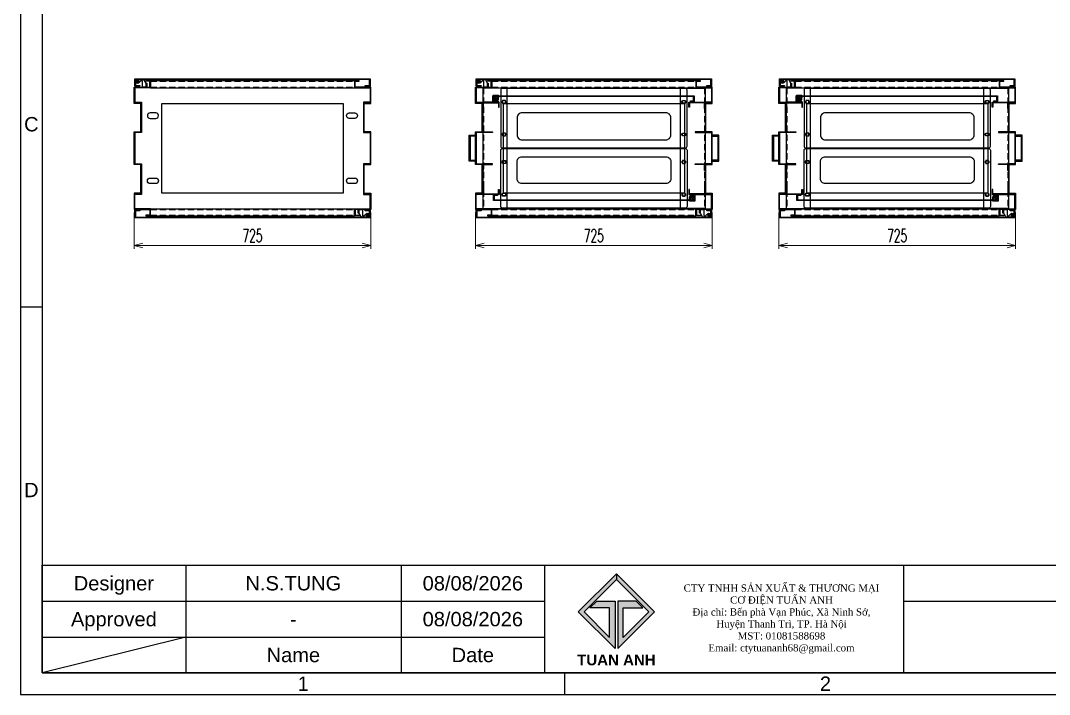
# Model space of a CAD drawing. Header units: millimetres. Extents: x -33730 to 17150, y -76829 to -27437.
# Drawn here: x -7064 to -3911, y -76829 to -74763 of the extents above; entities that cross this region are included whole.
import ezdxf
from ezdxf.enums import TextEntityAlignment as Align

# ---------------------------------------------------------------- set-up
doc = ezdxf.new("R2010")
doc.units = ezdxf.units.MM
doc.header["$LTSCALE"] = 3
doc.linetypes.add('ACAD_ISO04W100', pattern=[30, 24, -3, 0, -3])
doc.linetypes.add('HIDDEN', pattern=[9.525, 6.35, -3.175])
for name, color, linetype in [('@.TEXT', 7, 'Continuous'), ('@.VISIBLE', 7, 'Continuous'), ('centerline', 6, 'ACAD_ISO04W100'), ('EQUIPMENT', 4, 'Continuous'), ('equipments', 2, 'Continuous'), ('S-DIM', 7, 'Continuous')]:
    doc.layers.add(name, color=color, linetype=linetype)
doc.styles.add('Ann_w01', font='romans.shx', dxfattribs={"width": 0.6, "bigfont": 'chineset.shx'})
doc.styles.add('Arial', font='arial.ttf')
doc.dimstyles.new('Dim 01_SC20', dxfattribs={"dimscale": 20, "dimtxt": 2, "dimasz": 1.3, "dimexe": 0.5, "dimexo": 0.5, "dimgap": 0.5, "dimtad": 1, "dimdec": 1, "dimzin": 12, "dimdsep": 46, "dimtxsty": 'Ann_w01', "dimblk": 'OPEN30', "dimcen": 1.5, "dimclrd": 6, "dimclre": 6, "dimclrt": 3, "dimadec": 1, "dimazin": 3, "dimtm": 1e-09, "dimtfac": 1, "dimtdec": 1, "dimtix": 1, "dimtmove": 0, "dimatfit": 3, "dimldrblk": 'OPEN30', "dimfxl": 1, "dimtolj": 1, "dimlwd": 0, "dimlwe": 0, "dimarcsym": 0})

# ---------------------------------------------------------------- blocks, each defined once
blk = doc.blocks.new('_Open30')
at = {"color": 0, "linetype": 'ByBlock', "lineweight": -2}
for p, q in [((-1, 0.27), (0, 0)), ((0, 0), (-1, -0.27)), ((0, 0), (-1, 0))]:
    blk.add_line(p, q, dxfattribs=at)
blk = doc.blocks.new('*D2170')
at = {"layer": 'Defpoints', "color": 0, "transparency": 16777216}
for p in [(-6715.9, -75341.7), (-5990.9, -75341.7), (-5990.9, -75452.3)]:
    blk.add_point(p, dxfattribs=at)
at = {"layer": 'S-DIM', "color": 6, "lineweight": 0, "transparency": 16777216}
for p, q in [((-6715.9, -75351.7), (-6715.9, -75462.3)), ((-5990.9, -75351.7), (-5990.9, -75462.3)), ((-6689.9, -75452.3), (-6016.9, -75452.3))]:
    blk.add_line(p, q, dxfattribs=at)
at = {"layer": 'S-DIM', "color": 6, "lineweight": 0, "transparency": 16777216, "xscale": 26, "yscale": 26, "zscale": 26, "rotation": 180}
blk.add_blockref('_Open30', (-6715.9, -75452.3), dxfattribs=at)
at = {"layer": 'S-DIM', "color": 6, "lineweight": 0, "transparency": 16777216, "xscale": 26, "yscale": 26, "zscale": 26}
blk.add_blockref('_Open30', (-5990.9, -75452.3), dxfattribs=at)
at = {"layer": 'S-DIM', "color": 3, "transparency": 16777216, "insert": (-6353.4, -75422.3), "char_height": 40, "attachment_point": 5, "style": 'Ann_w01'}
blk.add_mtext('\\A1;725', dxfattribs=at)
blk = doc.blocks.new('HL011-1 Top')
at = {"layer": 'centerline'}
for p, q in [((-20.3, 18.5), (-20.3, 16.5)), ((-3.8, 0), (4.2, 0)), ((0.2, 4), (0.2, -4))]:
    blk.add_line(p, q, dxfattribs=at)
at = {"layer": 'EQUIPMENT'}
for points in [[(-26, 17.5), (-26, 5.8, 0.131652), (-25.9, 5.3), (-26, 5.5), (-28, 5.5), (-28, 17.5), (-15, 17.5), (-15, 0, 0.414214), (-13, -2), (-10.3, -2)], [(-9.9, -3), (-10.3, -2), (-4, 4.2, -1.496606), (0.2, -6), (-19.3, -6), (-20.5, -6), (-20.5, -4), (-20.5, -4)]]:
    blk.add_lwpolyline(points, format="xyb", dxfattribs=at)
blk.add_lwpolyline([(-25.9, 5.3), (-19.3, -6), (-18.8, -5)], dxfattribs=at)
blk.add_circle((0.2, 0), 3.5, dxfattribs=at)
blk = doc.blocks.new('*D2171')
at = {"layer": 'Defpoints', "color": 0, "transparency": 16777216}
for p in [(-4739.9, -75341.7), (-4014.9, -75341.7), (-4014.9, -75452.3)]:
    blk.add_point(p, dxfattribs=at)
at = {"layer": 'S-DIM', "color": 6, "lineweight": 0, "transparency": 16777216}
for p, q in [((-4739.9, -75351.7), (-4739.9, -75462.3)), ((-4014.9, -75351.7), (-4014.9, -75462.3)), ((-4713.9, -75452.3), (-4040.9, -75452.3))]:
    blk.add_line(p, q, dxfattribs=at)
at = {"layer": 'S-DIM', "color": 6, "lineweight": 0, "transparency": 16777216, "xscale": 26, "yscale": 26, "zscale": 26, "rotation": 180}
blk.add_blockref('_Open30', (-4739.9, -75452.3), dxfattribs=at)
at = {"layer": 'S-DIM', "color": 6, "lineweight": 0, "transparency": 16777216, "xscale": 26, "yscale": 26, "zscale": 26}
blk.add_blockref('_Open30', (-4014.9, -75452.3), dxfattribs=at)
at = {"layer": 'S-DIM', "color": 3, "transparency": 16777216, "insert": (-4377.4, -75422.3), "char_height": 40, "attachment_point": 5, "style": 'Ann_w01'}
blk.add_mtext('\\A1;725', dxfattribs=at)
blk = doc.blocks.new('HL003-2 Top')
at = {"layer": 'centerline'}
blk.add_line((-1.6, 14.6), (-1.6, 2.6), dxfattribs=at)
for points in [[(3.5, 0), (-3.5, 0)], [(0, -3.5), (0, 3.5)]]:
    blk.add_lwpolyline(points, dxfattribs=at)
at = {"layer": 'EQUIPMENT'}
blk.add_line((7.2, 10.2), (5.2, 12.1), dxfattribs=at)
for points in [[(-6.3, 8.8), (-6.3, 9.9), (-9.8, 11.9), (-9.8, 13.6), (5.7, 13.6), (5.7, 11.3), (7.2, 10.2), (7.2, -5.4, -0.414214), (5.2, -7.4), (-9.3, -7.4), (-10.8, -5.2), (4.2, -5.2, 0.414214), (5.2, -4.2), (5.2, 12.1), (-9.8, 12.1)], [(-6.8, -3), (0, -3, 1), (0, 3), (-8, 3), (-7.4, 2.4, -0.414214), (-7.4, 0, 0.414214), (-7.4, -2.4), (-6.8, -3)]]:
    blk.add_lwpolyline(points, format="xyb", dxfattribs=at)
for points in [[(-7.3, -5.2), (-7.3, -2.9), (-10.8, -2.9), (-9.3, 1.8), (-9.3, 5.6), (-6.3, 8.8)], [(-4.6, 4.1), (-4.6, 13.6)], [(-4.1, 4.1), (-4.1, 13.6)], [(0.9, 4.1), (0.9, 13.6)], [(1.4, 4.1), (1.4, 13.6)]]:
    blk.add_lwpolyline(points, dxfattribs=at)
blk.add_lwpolyline([(-4.6, 4.1), (1.4, 4.1), (-1.6, 3.6)], close=True, dxfattribs=at)
blk = doc.blocks.new('*D2172')
at = {"layer": 'Defpoints', "color": 0, "transparency": 16777216}
for p in [(-5669.5, -75341.7), (-4944.5, -75341.7), (-4944.5, -75452.3)]:
    blk.add_point(p, dxfattribs=at)
at = {"layer": 'S-DIM', "color": 6, "lineweight": 0, "transparency": 16777216}
for p, q in [((-5669.5, -75351.7), (-5669.5, -75462.3)), ((-4944.5, -75351.7), (-4944.5, -75462.3)), ((-5643.5, -75452.3), (-4970.5, -75452.3))]:
    blk.add_line(p, q, dxfattribs=at)
at = {"layer": 'S-DIM', "color": 6, "lineweight": 0, "transparency": 16777216, "xscale": 26, "yscale": 26, "zscale": 26, "rotation": 180}
blk.add_blockref('_Open30', (-5669.5, -75452.3), dxfattribs=at)
at = {"layer": 'S-DIM', "color": 6, "lineweight": 0, "transparency": 16777216, "xscale": 26, "yscale": 26, "zscale": 26}
blk.add_blockref('_Open30', (-4944.5, -75452.3), dxfattribs=at)
at = {"layer": 'S-DIM', "color": 3, "transparency": 16777216, "insert": (-5307, -75422.3), "char_height": 40, "attachment_point": 5, "style": 'Ann_w01'}
blk.add_mtext('\\A1;725', dxfattribs=at)
blk = doc.blocks.new('A$C4dbb82d6')
at = {"layer": '@.VISIBLE'}
h = blk.add_hatch(color=30, dxfattribs=at)
h.dxf.hatch_style = 1
h.paths.add_polyline_path([(0.214, 4.973), (3.625, 1.562), (3.625, 5.973), (1.922, 5.973), (1.297, 5.348), (3.125, 5.348), (3.125, 2.593), (0.745, 4.973), (3.75, 7.978), (3.75, 8.509)])
h = blk.add_hatch(color=150, dxfattribs=at)
h.dxf.hatch_style = 1
h.paths.add_polyline_path([(6.755, 4.973), (4.375, 2.593), (4.375, 5.348), (6.203, 5.348), (5.578, 5.973), (3.875, 5.973), (3.875, 1.562), (7.286, 4.973), (3.75, 8.509), (3.75, 7.978)])
at = {"layer": '@.VISIBLE', "color": 30}
blk.add_lwpolyline([(3.625, 5.973), (3.625, 1.562), (0.214, 4.973), (3.75, 8.509), (3.75, 7.978), (0.745, 4.973), (3.125, 2.593), (3.125, 5.348), (1.297, 5.348), (1.922, 5.973)], close=True, dxfattribs=at)
at = {"layer": '@.VISIBLE', "color": 150}
blk.add_lwpolyline([(3.875, 5.973), (3.875, 1.562), (7.286, 4.973), (3.75, 8.509), (3.75, 7.978), (6.755, 4.973), (4.375, 2.593), (4.375, 5.348), (6.203, 5.348), (5.578, 5.973)], close=True, dxfattribs=at)
at = {"layer": '@.VISIBLE', "color": 30, "insert": (3.75, 0.509), "char_height": 1, "attachment_point": 5, "style": 'Ann_w01'}
blk.add_mtext_dynamic_manual_height_columns('{\\fArial|b1|i0|c0|p34;\\W1;TUAN ANH}', width=7.5, gutter_width=49.599, heights=[0], dxfattribs=at)
blk = doc.blocks.new('KHUNG BAN VE (Made by Tung)')
at = {"layer": '@.VISIBLE', "color": 8}
for p, q in [((3, 54), (0, 54)), ((23, 18), (23, 3)), ((53, 18), (53, 3)), ((73, 18), (73, 3)), ((123, 18), (123, 3)), ((3, 13), (73, 13)), ((123, 13), (294, 13)), ((3, 8), (73, 8)), ((23, 8), (3, 3)), ((75.75, 3), (75.75, 0))]:
    blk.add_line(p, q, dxfattribs=at)
for points in [[(0, 0), (297, 0), (297, 210), (0, 210)], [(3, 3), (294, 3), (294, 207), (3, 207)], [(3, 18), (294, 18), (294, 3), (3, 3)]]:
    blk.add_lwpolyline(points, close=True, dxfattribs=at)
at = {"xscale": 1.5, "yscale": 1.5, "zscale": 1.5}
blk.add_blockref('A$C4dbb82d6', (77.375, 4.041), dxfattribs=at)
at = {"layer": '@.TEXT', "color": 1, "style": 'Arial'}
for s, p in [('C', (1.5, 79.5)), ('D', (1.5, 28.5)), ('08/08/2026', (63, 15.5)), ('08/08/2026', (63, 10.5)), ('1', (39.375, 1.5)), ('2', (112.125, 1.5))]:
    blk.add_text(s, height=2, dxfattribs=at).set_placement(p, align=Align.MIDDLE_CENTER)
at = {"layer": '@.TEXT', "color": 2, "style": 'Arial'}
for s, p in [('Designer', (13, 15.5)), ('Approved', (13, 10.5)), ('Name', (38, 5.5)), ('Date', (63, 5.5))]:
    blk.add_text(s, height=2, dxfattribs=at).set_placement(p, align=Align.MIDDLE_CENTER)
at = {"layer": '@.TEXT', "color": 1, "style": 'Arial'}
for tag, height, p in [('DESIGNER_NAME', 2, (38, 15.5)), ('PROJECT_CODE', 2, (258.5, 15.5)), ('SCALE', 2, (289, 15.5)), ('APPROVED_NAME', 2, (38, 10.5)), ('CUSTOMER_NAME', 2, (258.5, 10.5)), ('PAGE', 2, (289, 10.5)), ('DRAWING_NAME', 4, (173, 8)), ('TOTAL', 2, (289, 5.5))]:
    blk.add_attdef(tag, text='', height=height, dxfattribs=at).set_placement(p, align=Align.MIDDLE_CENTER)
at = {"layer": '@.VISIBLE', "color": 30, "insert": (106, 10.5), "char_height": 1, "attachment_point": 5, "style": 'Ann_w01'}
blk.add_mtext_dynamic_manual_height_columns('{\\fTimes New Roman|b0|i0|c0|p18;\\W1;CTY TNHH SẢN XUẤT & THƯƠNG MẠI CƠ ĐIỆN TUẤN ANH\\PĐịa chỉ: Bến phà Vạn Phúc, Xã Ninh Sở, Huyện Thanh Trì, TP. Hà Nội\\PMST: 01081588698\\PEmail: ctytuananh68@gmail.com}', width=28.70976, gutter_width=99.197, heights=[0], dxfattribs=at)

msp = doc.modelspace()

# ---------------------------------------------------------------- linework, layer by layer
at = {"color": 7, "linetype": 'Continuous', "lineweight": 25}
for points in [[(-6666.95, -75062.71), (-6649.95, -75062.71, 1), (-6649.95, -75045.71), (-6666.95, -75045.71, 1)], [(-6039.95, -75062.71), (-6056.95, -75062.71, -1), (-6056.95, -75045.71), (-6039.95, -75045.71, -1)], [(-6666.95, -75245.71), (-6649.95, -75245.71, -1), (-6649.95, -75262.71), (-6666.95, -75262.71, -1)], [(-6039.95, -75262.71), (-6056.95, -75262.71, -1), (-6056.95, -75245.71), (-6039.95, -75245.71, -1)]]:
    msp.add_lwpolyline(points, format="xyb", close=True, dxfattribs=at)
at = {"layer": '@.VISIBLE'}
for p, q in [((-6665.95, -74946.71), (-6040.95, -74946.71)), ((-5619.5, -74946.71), (-4994.5, -74946.71)), ((-4689.87, -74946.71), (-4064.87, -74946.71)), ((-6665.95, -74968.71), (-6040.95, -74968.71)), ((-5619.5, -74968.71), (-4994.5, -74968.71)), ((-4689.87, -74968.71), (-4064.87, -74968.71)), ((-6665.95, -75339.71), (-6040.95, -75339.71)), ((-5619.5, -75339.71), (-4994.5, -75339.71)), ((-4689.87, -75339.71), (-4064.87, -75339.71)), ((-6665.95, -75361.71), (-6040.95, -75361.71)), ((-5619.5, -75361.71), (-4994.5, -75361.71)), ((-4689.87, -75361.71), (-4064.87, -75361.71))]:
    msp.add_line(p, q, dxfattribs=at)
at = {"layer": '@.VISIBLE', "linetype": 'HIDDEN'}
for p, q in [((-6665.95, -74948.71), (-6040.95, -74948.71)), ((-5619.5, -74948.71), (-4994.5, -74948.71)), ((-4689.87, -74948.71), (-4064.87, -74948.71)), ((-6665.95, -74966.71), (-6040.95, -74966.71)), ((-5619.5, -74966.71), (-4994.5, -74966.71)), ((-4689.87, -74966.71), (-4064.87, -74966.71)), ((-6665.95, -75341.71), (-6040.95, -75341.71)), ((-5619.5, -75341.71), (-4994.5, -75341.71)), ((-4689.87, -75341.71), (-4064.87, -75341.71)), ((-6665.95, -75359.71), (-6040.95, -75359.71)), ((-5619.5, -75359.71), (-4994.5, -75359.71)), ((-4689.87, -75359.71), (-4064.87, -75359.71))]:
    msp.add_line(p, q, dxfattribs=at)
at = {"layer": '@.VISIBLE', "color": 6, "linetype": 'HIDDEN'}
for p, q in [((-5645.5, -74969.71), (-5645.5, -75338.71)), ((-4968.5, -74969.71), (-4968.5, -75338.71)), ((-4715.87, -74969.71), (-4715.87, -75338.71)), ((-4038.87, -74969.71), (-4038.87, -75338.71))]:
    msp.add_line(p, q, dxfattribs=at)
at = {"layer": '@.VISIBLE', "color": 151}
for p, q in [((-5627.5, -75106.21), (-5627.5, -75104.21)), ((-4986.5, -75106.21), (-4986.5, -75104.21)), ((-4697.87, -75106.21), (-4697.87, -75104.21)), ((-4056.87, -75106.21), (-4056.87, -75104.21)), ((-5627.5, -75202.21), (-5627.5, -75204.21)), ((-4986.5, -75202.21), (-4986.5, -75204.21)), ((-4697.87, -75202.21), (-4697.87, -75204.21)), ((-4056.87, -75202.21), (-4056.87, -75204.21))]:
    msp.add_line(p, q, dxfattribs=at)
at = {"layer": '@.VISIBLE'}
for points in [[(-6695.95, -75016.71), (-6715.95, -75016.71), (-6715.95, -74966.71), (-6667.95, -74966.71), (-6667.95, -74948.71), (-6679.95, -74948.71), (-6679.95, -74946.71), (-6665.95, -74946.71), (-6665.95, -74968.71), (-6713.95, -74968.71), (-6713.95, -75014.71), (-6695.95, -75014.71)], [(-6010.95, -75016.71), (-5990.95, -75016.71), (-5990.95, -74966.71), (-6038.95, -74966.71), (-6038.95, -74948.71), (-6026.95, -74948.71), (-6026.95, -74946.71), (-6040.95, -74946.71), (-6040.95, -74968.71), (-5992.95, -74968.71), (-5992.95, -75014.71), (-6010.95, -75014.71)], [(-5649.5, -75016.71), (-5669.5, -75016.71), (-5669.5, -74966.71), (-5621.5, -74966.71), (-5621.5, -74948.71), (-5633.5, -74948.71), (-5633.5, -74946.71), (-5619.5, -74946.71), (-5619.5, -74968.71), (-5667.5, -74968.71), (-5667.5, -75014.71), (-5649.5, -75014.71)], [(-4964.5, -75016.71), (-4944.5, -75016.71), (-4944.5, -74966.71), (-4992.5, -74966.71), (-4992.5, -74948.71), (-4980.5, -74948.71), (-4980.5, -74946.71), (-4994.5, -74946.71), (-4994.5, -74968.71), (-4946.5, -74968.71), (-4946.5, -75014.71), (-4964.5, -75014.71)], [(-4719.87, -75016.71), (-4739.87, -75016.71), (-4739.87, -74966.71), (-4691.87, -74966.71), (-4691.87, -74948.71), (-4703.87, -74948.71), (-4703.87, -74946.71), (-4689.87, -74946.71), (-4689.87, -74968.71), (-4737.87, -74968.71), (-4737.87, -75014.71), (-4719.87, -75014.71)], [(-4034.87, -75016.71), (-4014.87, -75016.71), (-4014.87, -74966.71), (-4062.87, -74966.71), (-4062.87, -74948.71), (-4050.87, -74948.71), (-4050.87, -74946.71), (-4064.87, -74946.71), (-4064.87, -74968.71), (-4016.87, -74968.71), (-4016.87, -75014.71), (-4034.87, -75014.71)], [(-6630.95, -75016.71), (-6075.95, -75016.71), (-6075.95, -75291.71), (-6630.95, -75291.71)], [(-5584.5, -75016.71), (-5029.5, -75016.71), (-5029.5, -75291.71), (-5584.5, -75291.71)], [(-4654.87, -75016.71), (-4099.87, -75016.71), (-4099.87, -75291.71), (-4654.87, -75291.71)], [(-5669.5, -75194.21), (-5689.5, -75194.21), (-5689.5, -75114.21), (-5669.5, -75114.21), (-5669.5, -75117.21), (-5686.5, -75117.21), (-5686.5, -75191.21), (-5669.5, -75191.21)], [(-4944.5, -75194.21), (-4924.5, -75194.21), (-4924.5, -75114.21), (-4944.5, -75114.21), (-4944.5, -75117.21), (-4927.5, -75117.21), (-4927.5, -75191.21), (-4944.5, -75191.21)], [(-4739.87, -75194.21), (-4759.87, -75194.21), (-4759.87, -75114.21), (-4739.87, -75114.21), (-4739.87, -75117.21), (-4756.87, -75117.21), (-4756.87, -75191.21), (-4739.87, -75191.21)], [(-4014.87, -75194.21), (-3994.87, -75194.21), (-3994.87, -75114.21), (-4014.87, -75114.21), (-4014.87, -75117.21), (-3997.87, -75117.21), (-3997.87, -75191.21), (-4014.87, -75191.21)], [(-6695.95, -75291.71), (-6715.95, -75291.71), (-6715.95, -75341.71), (-6667.95, -75341.71), (-6667.95, -75359.71), (-6679.95, -75359.71), (-6679.95, -75361.71), (-6665.95, -75361.71), (-6665.95, -75339.71), (-6713.95, -75339.71), (-6713.95, -75293.71), (-6695.95, -75293.71)], [(-6010.95, -75291.71), (-5990.95, -75291.71), (-5990.95, -75341.71), (-6038.95, -75341.71), (-6038.95, -75359.71), (-6026.95, -75359.71), (-6026.95, -75361.71), (-6040.95, -75361.71), (-6040.95, -75339.71), (-5992.95, -75339.71), (-5992.95, -75293.71), (-6010.95, -75293.71)], [(-5649.5, -75291.71), (-5669.5, -75291.71), (-5669.5, -75341.71), (-5621.5, -75341.71), (-5621.5, -75359.71), (-5633.5, -75359.71), (-5633.5, -75361.71), (-5619.5, -75361.71), (-5619.5, -75339.71), (-5667.5, -75339.71), (-5667.5, -75293.71), (-5649.5, -75293.71)], [(-4964.5, -75291.71), (-4944.5, -75291.71), (-4944.5, -75341.71), (-4992.5, -75341.71), (-4992.5, -75359.71), (-4980.5, -75359.71), (-4980.5, -75361.71), (-4994.5, -75361.71), (-4994.5, -75339.71), (-4946.5, -75339.71), (-4946.5, -75293.71), (-4964.5, -75293.71)], [(-4719.87, -75291.71), (-4739.87, -75291.71), (-4739.87, -75341.71), (-4691.87, -75341.71), (-4691.87, -75359.71), (-4703.87, -75359.71), (-4703.87, -75361.71), (-4689.87, -75361.71), (-4689.87, -75339.71), (-4737.87, -75339.71), (-4737.87, -75293.71), (-4719.87, -75293.71)], [(-4034.87, -75291.71), (-4014.87, -75291.71), (-4014.87, -75341.71), (-4062.87, -75341.71), (-4062.87, -75359.71), (-4050.87, -75359.71), (-4050.87, -75361.71), (-4064.87, -75361.71), (-4064.87, -75339.71), (-4016.87, -75339.71), (-4016.87, -75293.71), (-4034.87, -75293.71)]]:
    msp.add_lwpolyline(points, close=True, dxfattribs=at)
at = {"layer": '@.VISIBLE', "color": 4}
for points in [[(-6698.95, -74964.21), (-6713.95, -74964.21), (-6713.95, -74941.21), (-5992.95, -74941.21), (-5992.95, -74964.21), (-6007.95, -74964.21), (-6007.95, -74962.21), (-5994.95, -74962.21), (-5994.95, -74943.21), (-6711.95, -74943.21), (-6711.95, -74962.21), (-6698.95, -74962.21)], [(-5652.5, -74964.21), (-5667.5, -74964.21), (-5667.5, -74941.21), (-4946.5, -74941.21), (-4946.5, -74964.21), (-4961.5, -74964.21), (-4961.5, -74962.21), (-4948.5, -74962.21), (-4948.5, -74943.21), (-5665.5, -74943.21), (-5665.5, -74962.21), (-5652.5, -74962.21)], [(-4722.87, -74964.21), (-4737.87, -74964.21), (-4737.87, -74941.21), (-4016.87, -74941.21), (-4016.87, -74964.21), (-4031.87, -74964.21), (-4031.87, -74962.21), (-4018.87, -74962.21), (-4018.87, -74943.21), (-4735.87, -74943.21), (-4735.87, -74962.21), (-4722.87, -74962.21)], [(-5602.5, -75010.91), (-5614.5, -75010.91), (-5614.5, -74993.91), (-4999.5, -74993.91), (-4999.5, -75010.91), (-5011.5, -75010.91), (-5011.5, -75008.91), (-5001.5, -75008.91), (-5001.5, -74995.91), (-5612.5, -74995.91), (-5612.5, -75008.91), (-5602.5, -75008.91)], [(-4672.87, -75010.91), (-4684.87, -75010.91), (-4684.87, -74993.91), (-4069.87, -74993.91), (-4069.87, -75010.91), (-4081.87, -75010.91), (-4081.87, -75008.91), (-4071.87, -75008.91), (-4071.87, -74995.91), (-4682.87, -74995.91), (-4682.87, -75008.91), (-4672.87, -75008.91)], [(-5011.5, -75297.51), (-4999.5, -75297.51), (-4999.5, -75314.51), (-5614.5, -75314.51), (-5614.5, -75297.51), (-5602.5, -75297.51), (-5602.5, -75299.51), (-5612.5, -75299.51), (-5612.5, -75312.51), (-5001.5, -75312.51), (-5001.5, -75299.51), (-5011.5, -75299.51)], [(-4081.87, -75297.51), (-4069.87, -75297.51), (-4069.87, -75314.51), (-4684.87, -75314.51), (-4684.87, -75297.51), (-4672.87, -75297.51), (-4672.87, -75299.51), (-4682.87, -75299.51), (-4682.87, -75312.51), (-4071.87, -75312.51), (-4071.87, -75299.51), (-4081.87, -75299.51)], [(-6007.95, -75344.21), (-5992.95, -75344.21), (-5992.95, -75367.21), (-6713.95, -75367.21), (-6713.95, -75344.21), (-6698.95, -75344.21), (-6698.95, -75346.21), (-6711.95, -75346.21), (-6711.95, -75365.21), (-5994.95, -75365.21), (-5994.95, -75346.21), (-6007.95, -75346.21)], [(-4961.5, -75344.21), (-4946.5, -75344.21), (-4946.5, -75367.21), (-5667.5, -75367.21), (-5667.5, -75344.21), (-5652.5, -75344.21), (-5652.5, -75346.21), (-5665.5, -75346.21), (-5665.5, -75365.21), (-4948.5, -75365.21), (-4948.5, -75346.21), (-4961.5, -75346.21)], [(-4031.87, -75344.21), (-4016.87, -75344.21), (-4016.87, -75367.21), (-4737.87, -75367.21), (-4737.87, -75344.21), (-4722.87, -75344.21), (-4722.87, -75346.21), (-4735.87, -75346.21), (-4735.87, -75365.21), (-4018.87, -75365.21), (-4018.87, -75346.21), (-4031.87, -75346.21)]]:
    msp.add_lwpolyline(points, close=True, dxfattribs=at)
at = {"layer": '@.VISIBLE', "color": 6}
for points in [[(-5572.5, -74969.71), (-5647.5, -74969.71), (-5647.5, -75338.71), (-5572.5, -75338.71)], [(-5041.5, -74969.71), (-4966.5, -74969.71), (-4966.5, -75338.71), (-5041.5, -75338.71)], [(-4642.87, -74969.71), (-4717.87, -74969.71), (-4717.87, -75338.71), (-4642.87, -75338.71)], [(-4111.87, -74969.71), (-4036.87, -74969.71), (-4036.87, -75338.71), (-4111.87, -75338.71)], [(-5578, -75007.46), (-5587, -75007.46), (-5587, -75016.46), (-5578, -75016.46)], [(-5036, -75007.46), (-5027, -75007.46), (-5027, -75016.46), (-5036, -75016.46)], [(-4648.37, -75007.46), (-4657.37, -75007.46), (-4657.37, -75016.46), (-4648.37, -75016.46)], [(-4106.37, -75007.46), (-4097.37, -75007.46), (-4097.37, -75016.46), (-4106.37, -75016.46)], [(-5578, -75107.46), (-5587, -75107.46), (-5587, -75116.46), (-5578, -75116.46)], [(-5036, -75107.46), (-5027, -75107.46), (-5027, -75116.46), (-5036, -75116.46)], [(-4648.37, -75107.46), (-4657.37, -75107.46), (-4657.37, -75116.46), (-4648.37, -75116.46)], [(-4106.37, -75107.46), (-4097.37, -75107.46), (-4097.37, -75116.46), (-4106.37, -75116.46)], [(-5578, -75200.96), (-5587, -75200.96), (-5587, -75191.96), (-5578, -75191.96)], [(-5036, -75200.96), (-5027, -75200.96), (-5027, -75191.96), (-5036, -75191.96)], [(-4648.37, -75200.96), (-4657.37, -75200.96), (-4657.37, -75191.96), (-4648.37, -75191.96)], [(-4106.37, -75200.96), (-4097.37, -75200.96), (-4097.37, -75191.96), (-4106.37, -75191.96)], [(-5578, -75300.96), (-5587, -75300.96), (-5587, -75291.96), (-5578, -75291.96)], [(-5036, -75300.96), (-5027, -75300.96), (-5027, -75291.96), (-5036, -75291.96)], [(-4648.37, -75300.96), (-4657.37, -75300.96), (-4657.37, -75291.96), (-4648.37, -75291.96)], [(-4106.37, -75300.96), (-4097.37, -75300.96), (-4097.37, -75291.96), (-4106.37, -75291.96)]]:
    msp.add_lwpolyline(points, close=True, dxfattribs=at)
at = {"layer": '@.VISIBLE', "color": 3}
for points in [[(-5587.5, -75153.21), (-5026.5, -75153.21, 0.4142136), (-5021.5, -75148.21), (-5021.5, -74975.71, 0.4142136), (-5026.5, -74970.71), (-5587.5, -74970.71, 0.4142136), (-5592.5, -74975.71), (-5592.5, -75148.21, 0.4142136)], [(-4657.87, -75153.21), (-4096.87, -75153.21, 0.4142136), (-4091.87, -75148.21), (-4091.87, -74975.71, 0.4142136), (-4096.87, -74970.71), (-4657.87, -74970.71, 0.4142136), (-4662.87, -74975.71), (-4662.87, -75148.21, 0.4142136)], [(-5580.5, -75007.96), (-5584.5, -75007.96, 0.4142136), (-5588.5, -75011.96), (-5588.5, -75011.96, 0.4142136), (-5584.5, -75015.96), (-5580.5, -75015.96, 0.4142136), (-5576.5, -75011.96), (-5576.5, -75011.96, 0.4142136)], [(-5033.5, -75007.96), (-5029.5, -75007.96, -0.4142136), (-5025.5, -75011.96), (-5025.5, -75011.96, -0.4142136), (-5029.5, -75015.96), (-5033.5, -75015.96, -0.4142136), (-5037.5, -75011.96), (-5037.5, -75011.96, -0.4142136)], [(-4650.87, -75007.96), (-4654.87, -75007.96, 0.4142136), (-4658.87, -75011.96), (-4658.87, -75011.96, 0.4142136), (-4654.87, -75015.96), (-4650.87, -75015.96, 0.4142136), (-4646.87, -75011.96), (-4646.87, -75011.96, 0.4142136)], [(-4103.87, -75007.96), (-4099.87, -75007.96, -0.4142136), (-4095.87, -75011.96), (-4095.87, -75011.96, -0.4142136), (-4099.87, -75015.96), (-4103.87, -75015.96, -0.4142136), (-4107.87, -75011.96), (-4107.87, -75011.96, -0.4142136)], [(-5527.5, -75128.21), (-5086.5, -75128.21, 0.4142136), (-5071.5, -75113.21), (-5071.5, -75060.71, 0.4142136), (-5086.5, -75045.71), (-5527.5, -75045.71, 0.4142136), (-5542.5, -75060.71), (-5542.5, -75113.21, 0.4142136)], [(-4597.87, -75128.21), (-4156.87, -75128.21, 0.4142136), (-4141.87, -75113.21), (-4141.87, -75060.71, 0.4142136), (-4156.87, -75045.71), (-4597.87, -75045.71, 0.4142136), (-4612.87, -75060.71), (-4612.87, -75113.21, 0.4142136)], [(-5580.5, -75107.96), (-5584.5, -75107.96, 0.4142136), (-5588.5, -75111.96), (-5588.5, -75111.96, 0.4142136), (-5584.5, -75115.96), (-5580.5, -75115.96, 0.4142136), (-5576.5, -75111.96), (-5576.5, -75111.96, 0.4142136)], [(-5033.5, -75107.96), (-5029.5, -75107.96, -0.4142136), (-5025.5, -75111.96), (-5025.5, -75111.96, -0.4142136), (-5029.5, -75115.96), (-5033.5, -75115.96, -0.4142136), (-5037.5, -75111.96), (-5037.5, -75111.96, -0.4142136)], [(-4650.87, -75107.96), (-4654.87, -75107.96, 0.4142136), (-4658.87, -75111.96), (-4658.87, -75111.96, 0.4142136), (-4654.87, -75115.96), (-4650.87, -75115.96, 0.4142136), (-4646.87, -75111.96), (-4646.87, -75111.96, 0.4142136)], [(-4103.87, -75107.96), (-4099.87, -75107.96, -0.4142136), (-4095.87, -75111.96), (-4095.87, -75111.96, -0.4142136), (-4099.87, -75115.96), (-4103.87, -75115.96, -0.4142136), (-4107.87, -75111.96), (-4107.87, -75111.96, -0.4142136)], [(-5587.5, -75155.21), (-5026.5, -75155.21, -0.4142136), (-5021.5, -75160.21), (-5021.5, -75332.71, -0.4142136), (-5026.5, -75337.71), (-5587.5, -75337.71, -0.4142136), (-5592.5, -75332.71), (-5592.5, -75160.21, -0.4142136)], [(-4657.87, -75155.21), (-4096.87, -75155.21, -0.4142136), (-4091.87, -75160.21), (-4091.87, -75332.71, -0.4142136), (-4096.87, -75337.71), (-4657.87, -75337.71, -0.4142136), (-4662.87, -75332.71), (-4662.87, -75160.21, -0.4142136)], [(-5580.5, -75200.46), (-5584.5, -75200.46, -0.4142136), (-5588.5, -75196.46), (-5588.5, -75196.46, -0.4142136), (-5584.5, -75192.46), (-5580.5, -75192.46, -0.4142136), (-5576.5, -75196.46), (-5576.5, -75196.46, -0.4142136)], [(-5527.5, -75180.21), (-5086.5, -75180.21, -0.4142136), (-5071.5, -75195.21), (-5071.5, -75247.71, -0.4142136), (-5086.5, -75262.71), (-5527.5, -75262.71, -0.4142136), (-5542.5, -75247.71), (-5542.5, -75195.21, -0.4142136)], [(-5033.5, -75200.46), (-5029.5, -75200.46, 0.4142136), (-5025.5, -75196.46), (-5025.5, -75196.46, 0.4142136), (-5029.5, -75192.46), (-5033.5, -75192.46, 0.4142136), (-5037.5, -75196.46), (-5037.5, -75196.46, 0.4142136)], [(-4650.87, -75200.46), (-4654.87, -75200.46, -0.4142136), (-4658.87, -75196.46), (-4658.87, -75196.46, -0.4142136), (-4654.87, -75192.46), (-4650.87, -75192.46, -0.4142136), (-4646.87, -75196.46), (-4646.87, -75196.46, -0.4142136)], [(-4597.87, -75180.21), (-4156.87, -75180.21, -0.4142136), (-4141.87, -75195.21), (-4141.87, -75247.71, -0.4142136), (-4156.87, -75262.71), (-4597.87, -75262.71, -0.4142136), (-4612.87, -75247.71), (-4612.87, -75195.21, -0.4142136)], [(-4103.87, -75200.46), (-4099.87, -75200.46, 0.4142136), (-4095.87, -75196.46), (-4095.87, -75196.46, 0.4142136), (-4099.87, -75192.46), (-4103.87, -75192.46, 0.4142136), (-4107.87, -75196.46), (-4107.87, -75196.46, 0.4142136)], [(-5580.5, -75300.46), (-5584.5, -75300.46, -0.4142136), (-5588.5, -75296.46), (-5588.5, -75296.46, -0.4142136), (-5584.5, -75292.46), (-5580.5, -75292.46, -0.4142136), (-5576.5, -75296.46), (-5576.5, -75296.46, -0.4142136)], [(-5033.5, -75300.46), (-5029.5, -75300.46, 0.4142136), (-5025.5, -75296.46), (-5025.5, -75296.46, 0.4142136), (-5029.5, -75292.46), (-5033.5, -75292.46, 0.4142136), (-5037.5, -75296.46), (-5037.5, -75296.46, 0.4142136)], [(-4650.87, -75300.46), (-4654.87, -75300.46, -0.4142136), (-4658.87, -75296.46), (-4658.87, -75296.46, -0.4142136), (-4654.87, -75292.46), (-4650.87, -75292.46, -0.4142136), (-4646.87, -75296.46), (-4646.87, -75296.46, -0.4142136)], [(-4103.87, -75300.46), (-4099.87, -75300.46, 0.4142136), (-4095.87, -75296.46), (-4095.87, -75296.46, 0.4142136), (-4099.87, -75292.46), (-4103.87, -75292.46, 0.4142136), (-4107.87, -75296.46), (-4107.87, -75296.46, 0.4142136)]]:
    msp.add_lwpolyline(points, format="xyb", close=True, dxfattribs=at)
at = {"layer": '@.VISIBLE', "color": 1}
for points in [[(-6713.45, -75293.71), (-6695.95, -75293.71), (-6695.95, -75204.21), (-6715.95, -75204.21), (-6715.95, -75104.21), (-6695.95, -75104.21), (-6695.95, -75014.71), (-6713.45, -75014.71), (-6713.45, -75012.71), (-6693.95, -75012.71), (-6693.95, -75106.21), (-6713.95, -75106.21), (-6713.95, -75202.21), (-6693.95, -75202.21), (-6693.95, -75295.71), (-6713.45, -75295.71)], [(-5993.45, -75293.71), (-6010.95, -75293.71), (-6010.95, -75204.21), (-5990.95, -75204.21), (-5990.95, -75104.21), (-6010.95, -75104.21), (-6010.95, -75014.71), (-5993.45, -75014.71), (-5993.45, -75012.71), (-6012.95, -75012.71), (-6012.95, -75106.21), (-5992.95, -75106.21), (-5992.95, -75202.21), (-6012.95, -75202.21), (-6012.95, -75295.71), (-5993.45, -75295.71)], [(-5667, -75293.71), (-5649.5, -75293.71), (-5649.5, -75204.21), (-5669.5, -75204.21), (-5669.5, -75104.21), (-5649.5, -75104.21), (-5649.5, -75014.71), (-5667, -75014.71), (-5667, -75012.71), (-5647.5, -75012.71), (-5647.5, -75106.21), (-5667.5, -75106.21), (-5667.5, -75202.21), (-5647.5, -75202.21), (-5647.5, -75295.71), (-5667, -75295.71)], [(-4947, -75293.71), (-4964.5, -75293.71), (-4964.5, -75204.21), (-4944.5, -75204.21), (-4944.5, -75104.21), (-4964.5, -75104.21), (-4964.5, -75014.71), (-4947, -75014.71), (-4947, -75012.71), (-4966.5, -75012.71), (-4966.5, -75106.21), (-4946.5, -75106.21), (-4946.5, -75202.21), (-4966.5, -75202.21), (-4966.5, -75295.71), (-4947, -75295.71)], [(-4737.37, -75293.71), (-4719.87, -75293.71), (-4719.87, -75204.21), (-4739.87, -75204.21), (-4739.87, -75104.21), (-4719.87, -75104.21), (-4719.87, -75014.71), (-4737.37, -75014.71), (-4737.37, -75012.71), (-4717.87, -75012.71), (-4717.87, -75106.21), (-4737.87, -75106.21), (-4737.87, -75202.21), (-4717.87, -75202.21), (-4717.87, -75295.71), (-4737.37, -75295.71)], [(-4017.37, -75293.71), (-4034.87, -75293.71), (-4034.87, -75204.21), (-4014.87, -75204.21), (-4014.87, -75104.21), (-4034.87, -75104.21), (-4034.87, -75014.71), (-4017.37, -75014.71), (-4017.37, -75012.71), (-4036.87, -75012.71), (-4036.87, -75106.21), (-4016.87, -75106.21), (-4016.87, -75202.21), (-4036.87, -75202.21), (-4036.87, -75295.71), (-4017.37, -75295.71)]]:
    msp.add_lwpolyline(points, close=True, dxfattribs=at)
at = {"layer": '@.VISIBLE', "color": 2}
for points in [[(-5597.5, -75027.71), (-5597.5, -75012.71), (-5647.5, -75012.71), (-5647.5, -75032.71), (-5645.5, -75032.71), (-5645.5, -75014.71), (-5599.5, -75014.71), (-5599.5, -75027.71)], [(-5016.5, -75027.71), (-5016.5, -75012.71), (-4966.5, -75012.71), (-4966.5, -75032.71), (-4968.5, -75032.71), (-4968.5, -75014.71), (-5014.5, -75014.71), (-5014.5, -75027.71)], [(-4667.87, -75027.71), (-4667.87, -75012.71), (-4717.87, -75012.71), (-4717.87, -75032.71), (-4715.87, -75032.71), (-4715.87, -75014.71), (-4669.87, -75014.71), (-4669.87, -75027.71)], [(-4086.87, -75027.71), (-4086.87, -75012.71), (-4036.87, -75012.71), (-4036.87, -75032.71), (-4038.87, -75032.71), (-4038.87, -75014.71), (-4084.87, -75014.71), (-4084.87, -75027.71)], [(-5597.5, -75280.71), (-5597.5, -75295.71), (-5647.5, -75295.71), (-5647.5, -75275.71), (-5645.5, -75275.71), (-5645.5, -75293.71), (-5599.5, -75293.71), (-5599.5, -75280.71)], [(-5016.5, -75280.71), (-5016.5, -75295.71), (-4966.5, -75295.71), (-4966.5, -75275.71), (-4968.5, -75275.71), (-4968.5, -75293.71), (-5014.5, -75293.71), (-5014.5, -75280.71)], [(-4667.87, -75280.71), (-4667.87, -75295.71), (-4717.87, -75295.71), (-4717.87, -75275.71), (-4715.87, -75275.71), (-4715.87, -75293.71), (-4669.87, -75293.71), (-4669.87, -75280.71)], [(-4086.87, -75280.71), (-4086.87, -75295.71), (-4036.87, -75295.71), (-4036.87, -75275.71), (-4038.87, -75275.71), (-4038.87, -75293.71), (-4084.87, -75293.71), (-4084.87, -75280.71)]]:
    msp.add_lwpolyline(points, close=True, dxfattribs=at)
at = {"layer": '@.VISIBLE', "color": 151}
for points in [[(-5617.5, -75106.21), (-5647.5, -75106.21), (-5647.5, -75086.21), (-5645.5, -75086.21), (-5645.5, -75104.21), (-5617.5, -75104.21)], [(-4996.5, -75106.21), (-4966.5, -75106.21), (-4966.5, -75086.21), (-4968.5, -75086.21), (-4968.5, -75104.21), (-4996.5, -75104.21)], [(-4687.87, -75106.21), (-4717.87, -75106.21), (-4717.87, -75086.21), (-4715.87, -75086.21), (-4715.87, -75104.21), (-4687.87, -75104.21)], [(-4066.87, -75106.21), (-4036.87, -75106.21), (-4036.87, -75086.21), (-4038.87, -75086.21), (-4038.87, -75104.21), (-4066.87, -75104.21)], [(-5617.5, -75202.21), (-5647.5, -75202.21), (-5647.5, -75222.21), (-5645.5, -75222.21), (-5645.5, -75204.21), (-5617.5, -75204.21)], [(-4996.5, -75202.21), (-4966.5, -75202.21), (-4966.5, -75222.21), (-4968.5, -75222.21), (-4968.5, -75204.21), (-4996.5, -75204.21)], [(-4687.87, -75202.21), (-4717.87, -75202.21), (-4717.87, -75222.21), (-4715.87, -75222.21), (-4715.87, -75204.21), (-4687.87, -75204.21)], [(-4066.87, -75202.21), (-4036.87, -75202.21), (-4036.87, -75222.21), (-4038.87, -75222.21), (-4038.87, -75204.21), (-4066.87, -75204.21)]]:
    msp.add_lwpolyline(points, close=True, dxfattribs=at)

# ---------------------------------------------------------------- block references
at = {"layer": '@.VISIBLE'}
ref = msp.add_blockref('KHUNG BAN VE (Made by Tung)', (-7064.18, -76829.43), dxfattribs=dict(at, xscale=22, yscale=22, zscale=22))
ref.add_attrib('APPROVED_NAME', '-', dxfattribs={"layer": '@.TEXT', "color": 1, "height": 44, "style": 'Arial'}).set_placement((-6228.18, -76598.43), align=Align.MIDDLE_CENTER)
ref.add_attrib('DESIGNER_NAME', 'N.S.TUNG', dxfattribs={"layer": '@.TEXT', "color": 1, "height": 44, "style": 'Arial'}).set_placement((-6228.18, -76488.43), align=Align.MIDDLE_CENTER)
at = {"layer": 'equipments', "rotation": 180}
for name, p in [('HL011-1 Top', (-6705.45, -74949.21)), ('HL011-1 Top', (-5659, -74949.21)), ('HL011-1 Top', (-4729.37, -74949.21)), ('HL003-2 Top', (-5609.3, -74999.11)), ('HL003-2 Top', (-4679.67, -74999.11))]:
    msp.add_blockref(name, p, dxfattribs=at)
at = {"layer": 'equipments'}
for name, p in [('HL003-2 Top', (-5004.7, -75309.31)), ('HL003-2 Top', (-4075.07, -75309.31)), ('HL011-1 Top', (-6001.45, -75359.21)), ('HL011-1 Top', (-4955, -75359.21)), ('HL011-1 Top', (-4025.38, -75359.21))]:
    msp.add_blockref(name, p, dxfattribs=at)

# ---------------------------------------------------------------- dimensions: what is measured, and where the dimension line sits
at = {"layer": 'S-DIM'}
for base, p1, p2, picture, middle in [((-5990.95, -75452.33), (-6715.95, -75341.71), (-5990.95, -75341.71), '*D2170', (-6353.45, -75422.33)), ((-4944.5, -75452.33), (-5669.5, -75341.71), (-4944.5, -75341.71), '*D2172', (-5307, -75422.33)), ((-4014.87, -75452.33), (-4739.87, -75341.71), (-4014.87, -75341.71), '*D2171', (-4377.37, -75422.33))]:
    dim = msp.add_linear_dim(base=base, p1=p1, p2=p2, dimstyle='Dim 01_SC20', dxfattribs=at)
    dim.commit()
    dim.dimension.update_dxf_attribs({"geometry": picture, "text_midpoint": middle})

doc.saveas('drawing.dxf')
